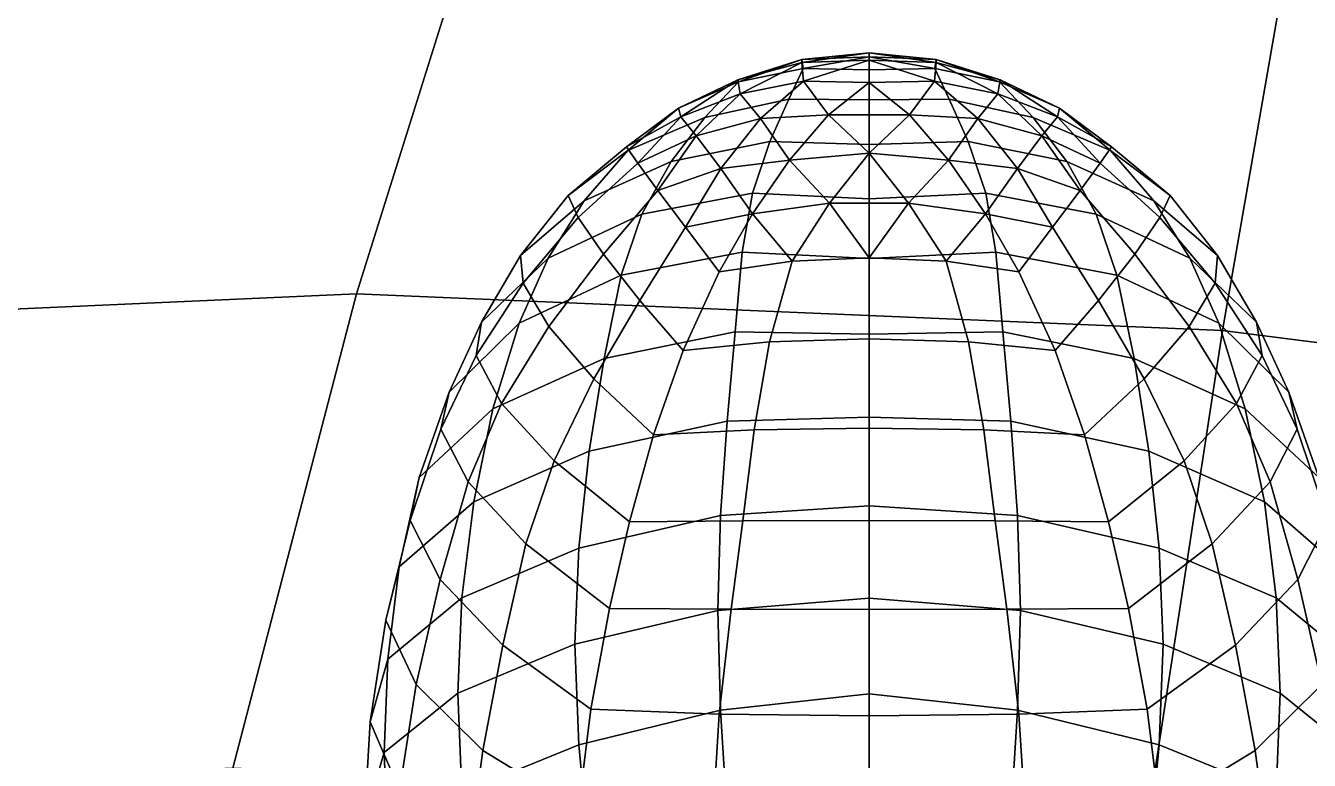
# Model space of a CAD drawing. Header units: metres. Extents: x -101 to 101, y 6 to 129.
# Drawn here: x -36.87 to -13.92, y 78.83 to 91.97 of the extents above; entities that cross this region are included whole.
import ezdxf

# ---------------------------------------------------------------- set-up
doc = ezdxf.new("R2010")
doc.units = ezdxf.units.M

msp = doc.modelspace()

# ---------------------------------------------------------------- linework, layer by layer
at = {"layer": 'layer1', "color": 1}
for points in [[(-28.46228, 95.12598, 68.71402), (-42.25992, 94.45861, 62.19445), (-45.64843, 86.51891, 67.53748), (-30.95358, 87.17583, 74.72855)], [(-42.25992, 94.45862, -62.19445), (-28.46228, 95.12598, -68.71402), (-30.95358, 87.17583, -74.72855), (-45.64843, 86.51891, -67.53748)], [(-14.09584, 94.45862, 73.8604), (-28.46228, 95.12598, 68.71402), (-30.95358, 87.17583, 74.72855), (-15.4779, 86.51891, 80.03452)], [(-28.46228, 95.12598, -68.71402), (-14.09584, 94.45861, -73.8604), (-15.47789, 86.51891, -80.03452), (-30.95358, 87.17583, -74.72855)], [(0, 92.4565, 77.28591), (-14.09584, 94.45862, 73.8604), (-15.4779, 86.51891, 80.03452), (0, 84.54813, 83.13286)], [(-14.09584, 94.45861, -73.8604), (0.00001, 92.4565, -77.28591), (0.00001, 84.54813, -83.13286), (-15.47789, 86.51891, -80.03452)], [(-22.99364, 91.31364, 85.3129), (-24.13772, 91.00716, 85.87846), (-22.99581, 91.37086, 86.62417)], [(-24.13772, 91.00716, 85.87846), (-24.12471, 90.96873, 87.21319), (-22.99581, 91.37086, 86.62417)], [(-24.09603, 90.75675, 84.57906), (-24.13772, 91.00716, 85.87846), (-22.99364, 91.31364, 85.3129)], [(-22.99581, 91.37086, 86.62417), (-24.12471, 90.96873, 87.21319), (-22.97061, 91.20454, 87.93468)], [(-22.96413, 90.9816, 84.06021), (-24.09603, 90.75675, 84.57906), (-22.99364, 91.31364, 85.3129)], [(-22.99364, 91.31364, 85.3129), (-22.99581, 91.37086, 86.62417), (-21.79355, 91.4901, 86.08259)], [(-21.79355, 91.4901, 86.08259), (-22.99581, 91.37086, 86.62417), (-21.79355, 91.41624, 87.36314)], [(-22.99581, 91.37086, 86.62417), (-22.97061, 91.20454, 87.93468), (-21.79355, 91.41624, 87.36314)], [(-21.79355, 91.35444, 84.82462), (-22.99364, 91.31364, 85.3129), (-21.79355, 91.4901, 86.08259)], [(-22.96413, 90.9816, 84.06021), (-22.99364, 91.31364, 85.3129), (-21.79355, 91.35444, 84.82462)], [(-21.79355, 91.41624, 87.36314), (-22.97061, 91.20454, 87.93468), (-21.79355, 91.18413, 88.60685)], [(-21.79355, 90.95797, 83.64858), (-22.96413, 90.9816, 84.06021), (-21.79355, 91.35444, 84.82462)], [(-21.79355, 91.35444, 84.82462), (-21.79355, 91.4901, 86.08259), (-20.59346, 91.31363, 85.3129)], [(-21.79355, 91.4901, 86.08259), (-20.5913, 91.37086, 86.62417), (-20.59346, 91.31363, 85.3129)], [(-21.79355, 91.4901, 86.08259), (-21.79355, 91.41624, 87.36314), (-20.5913, 91.37086, 86.62417)], [(-21.79355, 91.41624, 87.36314), (-20.6165, 91.20454, 87.93468), (-20.5913, 91.37086, 86.62417)], [(-21.79355, 91.41624, 87.36314), (-21.79355, 91.18413, 88.60685), (-20.6165, 91.20454, 87.93468)], [(-21.79355, 90.95797, 83.64858), (-21.79355, 91.35444, 84.82462), (-20.62298, 90.9816, 84.06021)], [(-21.79355, 91.35444, 84.82462), (-20.59346, 91.31363, 85.3129), (-20.62298, 90.9816, 84.06021)], [(-20.62298, 90.9816, 84.06021), (-20.59346, 91.31363, 85.3129), (-19.49108, 90.75675, 84.57906)], [(-20.5913, 91.37086, 86.62417), (-20.6165, 91.20454, 87.93468), (-19.46239, 90.96873, 87.21319)], [(-20.59346, 91.31363, 85.3129), (-20.5913, 91.37086, 86.62417), (-19.44939, 91.00716, 85.87846)], [(-20.59346, 91.31363, 85.3129), (-19.44939, 91.00716, 85.87846), (-19.49108, 90.75675, 84.57906)], [(-20.5913, 91.37086, 86.62417), (-19.46239, 90.96873, 87.21319), (-19.44939, 91.00716, 85.87846)], [(-22.97061, 91.20454, 87.93468), (-24.12471, 90.96873, 87.21319), (-24.72804, 90.33231, 88.44749), (-23.22723, 90.65569, 89.35973)], [(-21.79355, 91.18413, 88.60685), (-22.97061, 91.20454, 87.93468), (-23.22723, 90.65569, 89.35973), (-21.79355, 90.64845, 90.09241)], [(-20.6165, 91.20454, 87.93468), (-21.79355, 91.18413, 88.60685), (-21.79355, 90.64845, 90.09241), (-20.35988, 90.65569, 89.35973)], [(-19.46239, 90.96873, 87.21319), (-20.6165, 91.20454, 87.93468), (-20.35988, 90.65569, 89.35973), (-18.85906, 90.33229, 88.44749)], [(-24.12471, 90.96873, 87.21319), (-25.19639, 90.49563, 86.48123), (-26.10642, 89.73868, 87.47958), (-24.72804, 90.33231, 88.44749)], [(-25.15984, 90.34409, 85.16492), (-25.19639, 90.49563, 86.48123), (-24.13772, 91.00716, 85.87846)], [(-24.13772, 91.00716, 85.87846), (-25.19639, 90.49563, 86.48123), (-24.12471, 90.96873, 87.21319)], [(-24.09603, 90.75675, 84.57906), (-25.15984, 90.34409, 85.16492), (-24.13772, 91.00716, 85.87846)], [(-22.96413, 90.9816, 84.06021), (-23.73534, 90.31294, 83.2612), (-24.09603, 90.75675, 84.57906)], [(-22.51701, 90.37835, 82.82339), (-23.73534, 90.31294, 83.2612), (-22.96413, 90.9816, 84.06021)], [(-21.79355, 90.95797, 83.64858), (-22.51701, 90.37835, 82.82339), (-22.96413, 90.9816, 84.06021)], [(-21.79355, 90.95797, 83.64858), (-21.0701, 90.37835, 82.82339), (-22.51701, 90.37835, 82.82339)], [(-21.79355, 90.95797, 83.64858), (-20.62298, 90.9816, 84.06021), (-21.0701, 90.37835, 82.82339)], [(-20.62298, 90.9816, 84.06021), (-19.85176, 90.31293, 83.2612), (-21.0701, 90.37835, 82.82339)], [(-20.62298, 90.9816, 84.06021), (-19.49108, 90.75675, 84.57906), (-19.85176, 90.31293, 83.2612)], [(-19.49108, 90.75675, 84.57906), (-19.44939, 91.00716, 85.87846), (-18.42727, 90.34409, 85.16492)], [(-19.44939, 91.00716, 85.87846), (-19.46239, 90.96873, 87.21319), (-18.39071, 90.49563, 86.48123)], [(-18.39071, 90.49563, 86.48123), (-19.46239, 90.96873, 87.21319), (-18.85906, 90.33229, 88.44749), (-17.48069, 89.73868, 87.47958)], [(-19.44939, 91.00716, 85.87846), (-18.39071, 90.49563, 86.48123), (-18.42727, 90.34409, 85.16492)], [(-23.22723, 90.65569, 89.35973), (-24.72804, 90.33231, 88.44749), (-25.32937, 89.54305, 89.75329), (-23.56489, 89.90012, 90.75917)], [(-24.09603, 90.75675, 84.57906), (-24.88075, 90.00468, 83.82309), (-25.15984, 90.34409, 85.16492)], [(-23.73534, 90.31294, 83.2612), (-24.88075, 90.00468, 83.82309), (-24.09603, 90.75675, 84.57906)], [(-21.79355, 90.64845, 90.09241), (-23.22723, 90.65569, 89.35973), (-23.56489, 89.90012, 90.75917), (-21.79355, 89.84957, 91.47682)], [(-20.35988, 90.65569, 89.35973), (-21.79355, 90.64845, 90.09241), (-21.79355, 89.84957, 91.47682), (-20.02221, 89.90012, 90.75917)], [(-18.85906, 90.33229, 88.44749), (-20.35988, 90.65569, 89.35973), (-20.02221, 89.90012, 90.75917), (-18.25774, 89.54307, 89.75329)], [(-19.49108, 90.75675, 84.57906), (-18.70636, 90.00468, 83.82309), (-19.85176, 90.31293, 83.2612)], [(-19.49108, 90.75675, 84.57906), (-18.42727, 90.34409, 85.16492), (-18.70636, 90.00468, 83.82309)], [(-25.19639, 90.49563, 86.48123), (-26.12618, 89.80417, 85.7776), (-27.17272, 88.93517, 86.57973), (-26.10642, 89.73868, 87.47958)], [(-25.15984, 90.34409, 85.16492), (-26.12618, 89.80417, 85.7776), (-25.19639, 90.49563, 86.48123)], [(-18.42727, 90.34409, 85.16492), (-18.39071, 90.49563, 86.48123), (-17.46092, 89.80417, 85.7776)], [(-17.46092, 89.80417, 85.7776), (-18.39071, 90.49563, 86.48123), (-17.48069, 89.73868, 87.47958), (-16.41438, 88.93517, 86.57973)], [(-24.72804, 90.33231, 88.44749), (-26.10642, 89.73868, 87.47958), (-26.88331, 88.84322, 88.59219), (-25.32937, 89.54305, 89.75329)], [(-25.15984, 90.34409, 85.16492), (-25.92385, 89.51414, 84.46893), (-26.12618, 89.80417, 85.7776)], [(-24.88075, 90.00468, 83.82309), (-25.92385, 89.51414, 84.46893), (-25.15984, 90.34409, 85.16492)], [(-23.73534, 90.31294, 83.2612), (-24.44458, 89.41618, 82.61653), (-24.88075, 90.00468, 83.82309)], [(-23.21655, 89.57022, 82.14626), (-24.44458, 89.41618, 82.61653), (-23.73534, 90.31294, 83.2612)], [(-22.51701, 90.37835, 82.82339), (-23.21655, 89.57022, 82.14626), (-23.73534, 90.31294, 83.2612)], [(-22.51701, 90.37835, 82.82339), (-21.79355, 89.6945, 81.99319), (-23.21655, 89.57022, 82.14626)], [(-21.0701, 90.37835, 82.82339), (-21.79355, 89.6945, 81.99319), (-22.51701, 90.37835, 82.82339)], [(-21.0701, 90.37835, 82.82339), (-20.37055, 89.57022, 82.14626), (-21.79355, 89.6945, 81.99319)], [(-21.0701, 90.37835, 82.82339), (-19.85176, 90.31293, 83.2612), (-20.37055, 89.57022, 82.14626)], [(-19.85176, 90.31293, 83.2612), (-19.14253, 89.4162, 82.61653), (-20.37055, 89.57022, 82.14626)], [(-19.85176, 90.31293, 83.2612), (-18.70636, 90.00468, 83.82309), (-19.14253, 89.4162, 82.61653)], [(-17.48069, 89.73868, 87.47958), (-18.85906, 90.33229, 88.44749), (-18.25774, 89.54307, 89.75329), (-16.70379, 88.8432, 88.59219)], [(-18.42727, 90.34409, 85.16492), (-17.66325, 89.51414, 84.46893), (-18.70636, 90.00468, 83.82309)], [(-18.42727, 90.34409, 85.16492), (-17.46092, 89.80417, 85.7776), (-17.66325, 89.51414, 84.46893)], [(-24.88075, 90.00468, 83.82309), (-25.56544, 89.02491, 83.22782), (-25.92385, 89.51414, 84.46893)], [(-24.44458, 89.41618, 82.61653), (-25.56544, 89.02491, 83.22782), (-24.88075, 90.00468, 83.82309)], [(-18.70636, 90.00468, 83.82309), (-18.02166, 89.02491, 83.22781), (-19.14253, 89.4162, 82.61653)], [(-18.70636, 90.00468, 83.82309), (-17.66325, 89.51414, 84.46893), (-18.02166, 89.02491, 83.22781)], [(-26.10642, 89.73868, 87.47958), (-27.17272, 88.93517, 86.57973), (-28.02306, 87.86546, 87.40885), (-26.88331, 88.84322, 88.59219)], [(-26.12618, 89.80417, 85.7776), (-25.92385, 89.51414, 84.46893), (-26.99247, 88.54324, 85.02859), (-27.17272, 88.93517, 86.57973)], [(-23.56489, 89.90012, 90.75917), (-25.32937, 89.54305, 89.75329), (-25.85294, 88.60177, 91.01417), (-23.87826, 88.97551, 92.07882)], [(-21.79355, 89.84957, 91.47682), (-23.56489, 89.90012, 90.75917), (-23.87826, 88.97551, 92.07882), (-21.79355, 88.87392, 92.76555)], [(-20.02221, 89.90012, 90.75917), (-21.79355, 89.84957, 91.47682), (-21.79355, 88.87392, 92.76555), (-19.70884, 88.97551, 92.0788)], [(-18.25774, 89.54307, 89.75329), (-20.02221, 89.90012, 90.75917), (-19.70884, 88.97551, 92.0788), (-17.73417, 88.60177, 91.01417)], [(-17.66325, 89.51414, 84.46893), (-17.46092, 89.80417, 85.7776), (-16.41438, 88.93517, 86.57973), (-16.59463, 88.54324, 85.02859)], [(-16.41438, 88.93517, 86.57973), (-17.48069, 89.73868, 87.47958), (-16.70379, 88.8432, 88.59219), (-15.56405, 87.86546, 87.40885)], [(-25.32937, 89.54305, 89.75329), (-26.88331, 88.84322, 88.59219), (-27.52901, 87.81276, 89.69481), (-25.85294, 88.60177, 91.01417)], [(-25.92385, 89.51414, 84.46893), (-25.56544, 89.02491, 83.22782), (-26.54166, 87.88538, 83.43067), (-26.99247, 88.54324, 85.02859)], [(-23.21655, 89.57022, 82.14626), (-23.87403, 88.60931, 81.60812), (-24.44458, 89.41618, 82.61653)], [(-23.21655, 89.57022, 82.14626), (-22.4993, 88.79662, 81.34625), (-23.87403, 88.60931, 81.60812)], [(-21.79355, 89.6945, 81.99319), (-22.4993, 88.79662, 81.34625), (-23.21655, 89.57022, 82.14626)], [(-21.79355, 89.6945, 81.99319), (-21.08781, 88.7966, 81.34625), (-22.4993, 88.79662, 81.34625)], [(-20.37055, 89.57022, 82.14626), (-21.08781, 88.7966, 81.34625), (-21.79355, 89.6945, 81.99319)], [(-20.37055, 89.57022, 82.14626), (-19.71308, 88.60931, 81.60812), (-21.08781, 88.7966, 81.34625)], [(-20.37055, 89.57022, 82.14626), (-19.14253, 89.4162, 82.61653), (-19.71308, 88.60931, 81.60812)], [(-16.70379, 88.8432, 88.59219), (-18.25774, 89.54307, 89.75329), (-17.73417, 88.60177, 91.01417), (-16.0581, 87.81274, 89.6948)], [(-18.02166, 89.02491, 83.22781), (-17.66325, 89.51414, 84.46893), (-16.59463, 88.54324, 85.02859), (-17.04544, 87.88538, 83.43067)], [(-24.44458, 89.41618, 82.61653), (-25.07368, 88.36713, 82.11716), (-25.56544, 89.02491, 83.22782)], [(-23.87403, 88.60931, 81.60812), (-25.07368, 88.36713, 82.11716), (-24.44458, 89.41618, 82.61653)], [(-19.14253, 89.4162, 82.61653), (-18.51342, 88.36713, 82.11716), (-19.71308, 88.60931, 81.60812)], [(-19.14253, 89.4162, 82.61653), (-18.02166, 89.02491, 83.22781), (-18.51342, 88.36713, 82.11716)], [(-25.56544, 89.02491, 83.22782), (-25.07368, 88.36713, 82.11716), (-25.89272, 87.05947, 81.98643), (-26.54166, 87.88538, 83.43067)], [(-18.51342, 88.36713, 82.11716), (-18.02166, 89.02491, 83.22781), (-17.04544, 87.88538, 83.43067), (-17.69438, 87.05946, 81.98641)], [(-26.88331, 88.84322, 88.59219), (-28.02306, 87.86546, 87.40885), (-28.71788, 86.66851, 88.24387), (-27.52901, 87.81276, 89.69481)], [(-27.17272, 88.93517, 86.57973), (-26.99247, 88.54324, 85.02859), (-27.97805, 87.36618, 85.5639), (-28.02306, 87.86546, 87.40885)], [(-23.87826, 88.97551, 92.07882), (-25.85294, 88.60177, 91.01417), (-26.22301, 87.50925, 92.11377), (-24.06198, 87.91949, 93.26436)], [(-21.79355, 88.87392, 92.76555), (-23.87826, 88.97551, 92.07882), (-24.06198, 87.91949, 93.26436), (-21.79355, 87.80785, 93.96404)], [(-22.4993, 88.79662, 81.34625), (-23.16917, 87.76054, 80.8735), (-23.87403, 88.60931, 81.60812)], [(-22.4993, 88.79662, 81.34625), (-21.79355, 87.82352, 80.76471), (-23.16917, 87.76054, 80.8735)], [(-21.08781, 88.7966, 81.34625), (-21.79355, 87.82352, 80.76471), (-22.4993, 88.79662, 81.34625)], [(-19.70884, 88.97551, 92.0788), (-21.79355, 88.87392, 92.76555), (-21.79355, 87.80785, 93.96404), (-19.52512, 87.91949, 93.26436)], [(-21.08781, 88.7966, 81.34625), (-20.41794, 87.76054, 80.8735), (-21.79355, 87.82352, 80.76471)], [(-19.71308, 88.60931, 81.60812), (-20.41794, 87.76054, 80.8735), (-21.08781, 88.7966, 81.34625)], [(-17.73417, 88.60177, 91.01417), (-19.70884, 88.97551, 92.0788), (-19.52512, 87.91949, 93.26436), (-17.36409, 87.50925, 92.11377)], [(-15.56405, 87.86546, 87.40885), (-16.70379, 88.8432, 88.59219), (-16.0581, 87.81274, 89.6948), (-14.86922, 86.66851, 88.24387)], [(-16.59463, 88.54324, 85.02859), (-16.41438, 88.93517, 86.57973), (-15.56405, 87.86546, 87.40885), (-15.60905, 87.36618, 85.56389)], [(-25.85294, 88.60177, 91.01417), (-27.52901, 87.81276, 89.69481), (-28.04539, 86.65077, 90.66314), (-26.22301, 87.50925, 92.11377)], [(-23.87403, 88.60931, 81.60812), (-24.47126, 87.5714, 81.19975), (-25.07368, 88.36713, 82.11716)], [(-23.87403, 88.60931, 81.60812), (-23.16917, 87.76054, 80.8735), (-24.47126, 87.5714, 81.19975)], [(-19.71308, 88.60931, 81.60812), (-19.11584, 87.5714, 81.19975), (-20.41794, 87.76054, 80.8735)], [(-19.71308, 88.60931, 81.60812), (-18.51342, 88.36713, 82.11716), (-19.11584, 87.5714, 81.19975)], [(-16.0581, 87.81274, 89.6948), (-17.73417, 88.60177, 91.01417), (-17.36409, 87.50925, 92.11377), (-15.54171, 86.65077, 90.66314)], [(-26.99247, 88.54324, 85.02859), (-26.54166, 87.88538, 83.43067), (-27.51463, 86.59476, 83.70846), (-27.97805, 87.36618, 85.5639)], [(-25.07368, 88.36713, 82.11716), (-24.47126, 87.5714, 81.19975), (-25.11805, 86.16307, 80.89614), (-25.89272, 87.05947, 81.98643)], [(-19.11584, 87.5714, 81.19975), (-18.51342, 88.36713, 82.11716), (-17.69438, 87.05946, 81.98641), (-18.46905, 86.16307, 80.89614)], [(-17.04544, 87.88538, 83.43067), (-16.59463, 88.54324, 85.02859), (-15.60905, 87.36618, 85.56389), (-16.07249, 86.59476, 83.70846)], [(-26.54166, 87.88538, 83.43067), (-25.89272, 87.05947, 81.98643), (-26.71053, 85.6561, 82.05769), (-27.51463, 86.59476, 83.70846)], [(-24.06198, 87.91949, 93.26436), (-26.22301, 87.50925, 92.11377), (-26.52993, 86.01919, 93.3105), (-24.18567, 86.49789, 94.55319)], [(-21.79355, 87.80785, 93.96404), (-24.06198, 87.91949, 93.26436), (-24.18567, 86.49789, 94.55319), (-21.79355, 86.45602, 95.25085)], [(-19.52512, 87.91949, 93.26436), (-21.79355, 87.80785, 93.96404), (-21.79355, 86.45602, 95.25085), (-19.40144, 86.4979, 94.55319)], [(-17.36409, 87.50925, 92.11377), (-19.52512, 87.91949, 93.26436), (-19.40144, 86.4979, 94.55319), (-17.05717, 86.01919, 93.3105)], [(-17.69438, 87.05946, 81.98641), (-17.04544, 87.88538, 83.43067), (-16.07249, 86.59476, 83.70846), (-16.87658, 85.65608, 82.05769)], [(-27.52901, 87.81276, 89.69481), (-28.71788, 86.66851, 88.24387), (-29.29788, 85.4177, 89.06358), (-28.04539, 86.65077, 90.66314)], [(-28.02306, 87.86546, 87.40885), (-27.97805, 87.36618, 85.5639), (-28.81742, 86.07445, 86.13077), (-28.71788, 86.66851, 88.24387)], [(-24.47126, 87.5714, 81.19975), (-23.16917, 87.76054, 80.8735), (-23.57299, 86.32063, 80.47163), (-25.11805, 86.16307, 80.89614)], [(-23.16917, 87.76054, 80.8735), (-21.79355, 87.82352, 80.76471), (-21.79356, 86.37314, 80.33012), (-23.57299, 86.32063, 80.47163)], [(-21.79355, 87.82352, 80.76471), (-20.41794, 87.76054, 80.8735), (-20.01411, 86.32063, 80.47163), (-21.79356, 86.37314, 80.33012)], [(-20.41794, 87.76054, 80.8735), (-19.11584, 87.5714, 81.19975), (-18.46905, 86.16307, 80.89614), (-20.01411, 86.32063, 80.47163)], [(-14.86922, 86.66851, 88.24387), (-16.0581, 87.81274, 89.6948), (-15.54171, 86.65077, 90.66314), (-14.28922, 85.4177, 89.06358)], [(-15.60905, 87.36618, 85.56389), (-15.56405, 87.86546, 87.40885), (-14.86922, 86.66851, 88.24387), (-14.76969, 86.07445, 86.13077)], [(-26.22301, 87.50925, 92.11377), (-28.04539, 86.65077, 90.66314), (-28.51619, 85.11865, 91.72527), (-26.52993, 86.01919, 93.3105)], [(-15.54171, 86.65077, 90.66314), (-17.36409, 87.50925, 92.11377), (-17.05717, 86.01919, 93.3105), (-15.07092, 85.11867, 91.72528)], [(-27.97805, 87.36618, 85.5639), (-27.51463, 86.59476, 83.70846), (-28.36176, 85.21692, 84.07422), (-28.81742, 86.07445, 86.13077)], [(-16.07249, 86.59476, 83.70846), (-15.60905, 87.36618, 85.56389), (-14.76969, 86.07445, 86.13077), (-15.22534, 85.21692, 84.07421)], [(-30.95358, 87.17583, 74.72855), (-45.64843, 86.51891, 67.53748), (-48.56454, 78.04726, 72.28439), (-33.16495, 78.69375, 80.06726)], [(-45.64843, 86.51891, -67.53748), (-30.95358, 87.17583, -74.72855), (-33.16495, 78.69375, -80.06726), (-48.56454, 78.04726, -72.2844)], [(-15.4779, 86.51891, 80.03452), (-30.95358, 87.17583, 74.72855), (-33.16495, 78.69375, 80.06726), (-16.77247, 78.04726, 85.45311)], [(-30.95358, 87.17583, -74.72855), (-15.47789, 86.51891, -80.03452), (-16.77246, 78.04727, -85.4531), (-33.16495, 78.69375, -80.06726)], [(-25.89272, 87.05947, 81.98643), (-25.11805, 86.16307, 80.89614), (-25.64359, 84.65517, 80.82683), (-26.71053, 85.6561, 82.05769)], [(-18.46905, 86.16307, 80.89614), (-17.69438, 87.05946, 81.98641), (-16.87658, 85.65608, 82.05769), (-17.94351, 84.65517, 80.82683)], [(-28.04539, 86.65077, 90.66314), (-29.29788, 85.4177, 89.06358), (-29.83429, 83.89511, 90.00013), (-28.51619, 85.11865, 91.72527)], [(-28.71788, 86.66851, 88.24387), (-28.81742, 86.07445, 86.13077), (-29.44735, 84.75929, 86.78503), (-29.29788, 85.4177, 89.06358)], [(-27.51463, 86.59476, 83.70846), (-26.71053, 85.6561, 82.05769), (-27.42295, 84.19307, 82.27341), (-28.36176, 85.21692, 84.07422)], [(-24.18567, 86.49789, 94.55319), (-26.52993, 86.01919, 93.3105), (-26.79494, 84.36073, 94.5252), (-24.32959, 84.90031, 95.78627)], [(-21.79355, 86.45602, 95.25085), (-24.18567, 86.49789, 94.55319), (-24.32959, 84.90031, 95.78627), (-21.79355, 84.97113, 96.39582)], [(-19.40144, 86.4979, 94.55319), (-21.79355, 86.45602, 95.25085), (-21.79355, 84.97113, 96.39582), (-19.25752, 84.9003, 95.78627)], [(-17.05717, 86.01919, 93.3105), (-19.40144, 86.4979, 94.55319), (-19.25752, 84.9003, 95.78627), (-16.79216, 84.36073, 94.5252)], [(-16.87658, 85.65608, 82.05769), (-16.07249, 86.59476, 83.70846), (-15.22534, 85.21692, 84.07421), (-16.16414, 84.19307, 82.27341)], [(0, 84.54813, 83.13286), (-15.4779, 86.51891, 80.03452), (-16.77247, 78.04726, 85.45311), (0, 76.10783, 88.18804)], [(-15.47789, 86.51891, -80.03452), (0.00001, 84.54813, -83.13286), (0.00001, 76.10783, -88.18804), (-16.77246, 78.04727, -85.4531)], [(-14.28922, 85.4177, 89.06358), (-15.54171, 86.65077, 90.66314), (-15.07092, 85.11867, 91.72528), (-13.75282, 83.89511, 90.00013)], [(-14.76969, 86.07445, 86.13077), (-14.86922, 86.66851, 88.24387), (-14.28922, 85.4177, 89.06358), (-14.13975, 84.75928, 86.78503)], [(-25.11805, 86.16307, 80.89614), (-23.57299, 86.32063, 80.47163), (-23.84445, 84.74325, 80.18608), (-25.64359, 84.65517, 80.82683)], [(-23.57299, 86.32063, 80.47163), (-21.79356, 86.37314, 80.33012), (-21.79355, 84.77264, 79.97252), (-23.84445, 84.74325, 80.18608)], [(-21.79356, 86.37314, 80.33012), (-20.01411, 86.32063, 80.47163), (-19.74265, 84.74325, 80.18608), (-21.79355, 84.77264, 79.97252)], [(-20.01411, 86.32063, 80.47163), (-18.46905, 86.16307, 80.89614), (-17.94351, 84.65517, 80.82683), (-19.74265, 84.74325, 80.18608)], [(-28.81742, 86.07445, 86.13077), (-28.36176, 85.21692, 84.07422), (-28.96055, 83.81581, 84.5411), (-29.44735, 84.75929, 86.78503)], [(-15.22534, 85.21692, 84.07421), (-14.76969, 86.07445, 86.13077), (-14.13975, 84.75928, 86.78503), (-14.62655, 83.81581, 84.5411)], [(-26.52993, 86.01919, 93.3105), (-28.51619, 85.11865, 91.72527), (-28.8597, 83.45747, 92.82806), (-26.79494, 84.36073, 94.5252)], [(-15.07092, 85.11867, 91.72528), (-17.05717, 86.01919, 93.3105), (-16.79216, 84.36073, 94.5252), (-14.72741, 83.45747, 92.82806)], [(-26.71053, 85.6561, 82.05769), (-25.64359, 84.65517, 80.82683), (-26.07302, 83.10014, 80.92764), (-27.42295, 84.19307, 82.27341)], [(-17.94351, 84.65517, 80.82683), (-16.87658, 85.65608, 82.05769), (-16.16414, 84.19307, 82.27341), (-17.51408, 83.10014, 80.92764)], [(-29.29788, 85.4177, 89.06358), (-29.44735, 84.75929, 86.78503), (-29.99459, 83.12403, 87.63569), (-29.83429, 83.89511, 90.00013)], [(-14.13975, 84.75928, 86.78503), (-14.28922, 85.4177, 89.06358), (-13.75282, 83.89511, 90.00013), (-13.59251, 83.12403, 87.6357)], [(-28.51619, 85.11865, 91.72527), (-29.83429, 83.89511, 90.00013), (-30.19391, 82.29565, 90.91025), (-28.8597, 83.45747, 92.82806)], [(-28.36176, 85.21692, 84.07422), (-27.42295, 84.19307, 82.27341), (-27.92583, 82.70647, 82.57618), (-28.96055, 83.81581, 84.5411)], [(-16.16414, 84.19307, 82.27341), (-15.22534, 85.21692, 84.07421), (-14.62655, 83.81581, 84.5411), (-15.66128, 82.70647, 82.57618)], [(-13.75282, 83.89511, 90.00013), (-15.07092, 85.11867, 91.72528), (-14.72741, 83.45747, 92.82806), (-13.3932, 82.29565, 90.91025)], [(-24.32959, 84.90031, 95.78627), (-26.79494, 84.36073, 94.5252), (-26.98105, 82.6272, 95.65572), (-24.44883, 83.21033, 96.89974)], [(-21.79355, 84.97113, 96.39582), (-24.32959, 84.90031, 95.78627), (-24.44883, 83.21033, 96.89974), (-21.79355, 83.38601, 97.40503)], [(-19.25752, 84.9003, 95.78627), (-21.79355, 84.97113, 96.39582), (-21.79355, 83.38601, 97.40503), (-19.13827, 83.21034, 96.89974)], [(-16.79216, 84.36073, 94.5252), (-19.25752, 84.9003, 95.78627), (-19.13827, 83.21034, 96.89974), (-16.60605, 82.6272, 95.65573)], [(-29.44735, 84.75929, 86.78503), (-28.96055, 83.81581, 84.5411), (-29.45717, 82.06985, 85.21314), (-29.99459, 83.12403, 87.63569)], [(-25.64359, 84.65517, 80.82683), (-23.84445, 84.74325, 80.18608), (-24.04984, 83.11876, 80.07076), (-26.07302, 83.10014, 80.92764)], [(-23.84445, 84.74325, 80.18608), (-21.79355, 84.77264, 79.97252), (-21.79355, 83.12494, 79.78511), (-24.04984, 83.11876, 80.07076)], [(-21.79355, 84.77264, 79.97252), (-19.74265, 84.74325, 80.18608), (-19.53727, 83.11876, 80.07075), (-21.79355, 83.12494, 79.78511)], [(-19.74265, 84.74325, 80.18608), (-17.94351, 84.65517, 80.82683), (-17.51408, 83.10014, 80.92764), (-19.53727, 83.11876, 80.07075)], [(-14.62655, 83.81581, 84.5411), (-14.13975, 84.75928, 86.78503), (-13.59251, 83.12403, 87.6357), (-14.12994, 82.06985, 85.21316)], [(-26.79494, 84.36073, 94.5252), (-28.8597, 83.45747, 92.82806), (-29.07008, 81.73852, 93.88201), (-26.98105, 82.6272, 95.65572)], [(-14.72741, 83.45747, 92.82806), (-16.79216, 84.36073, 94.5252), (-16.60605, 82.6272, 95.65573), (-14.51703, 81.73852, 93.88203)], [(-27.42295, 84.19307, 82.27341), (-26.07302, 83.10014, 80.92764), (-26.43149, 81.55045, 81.13456), (-27.92583, 82.70647, 82.57618)], [(-17.51408, 83.10014, 80.92764), (-16.16414, 84.19307, 82.27341), (-15.66128, 82.70647, 82.57618), (-17.15561, 81.55045, 81.13456)], [(-29.83429, 83.89511, 90.00013), (-29.99459, 83.12403, 87.63569), (-30.42705, 81.34284, 88.49245), (-30.19391, 82.29565, 90.91025)], [(-28.96055, 83.81581, 84.5411), (-27.92583, 82.70647, 82.57618), (-28.34048, 80.89237, 83.06013), (-29.45717, 82.06985, 85.21314)], [(-15.66128, 82.70647, 82.57618), (-14.62655, 83.81581, 84.5411), (-14.12994, 82.06985, 85.21316), (-15.24663, 80.89237, 83.06013)], [(-28.8597, 83.45747, 92.82806), (-30.19391, 82.29565, 90.91025), (-30.39575, 80.64626, 91.78765), (-29.07008, 81.73852, 93.88201)], [(-21.79355, 83.38601, 97.40503), (-24.44883, 83.21033, 96.89974), (-24.49856, 81.5118, 97.8297), (-21.79355, 81.7337, 98.28468)], [(-19.13827, 83.21034, 96.89974), (-21.79355, 83.38601, 97.40503), (-21.79355, 81.7337, 98.28468), (-19.08854, 81.5118, 97.8297)], [(-13.3932, 82.29565, 90.91025), (-14.72741, 83.45747, 92.82806), (-14.51703, 81.73852, 93.88203), (-13.19135, 80.64628, 91.78767)], [(-29.99459, 83.12403, 87.63569), (-29.45717, 82.06985, 85.21314), (-29.88596, 80.19041, 85.97478), (-30.42705, 81.34284, 88.49245)], [(-24.44883, 83.21033, 96.89974), (-26.98105, 82.6272, 95.65572), (-27.05131, 80.91199, 96.59987), (-24.49856, 81.5118, 97.8297)], [(-26.07302, 83.10014, 80.92764), (-24.04984, 83.11876, 80.07076), (-24.25543, 81.53748, 80.17938), (-26.43149, 81.55045, 81.13456)], [(-24.04984, 83.11876, 80.07076), (-21.79355, 83.12494, 79.78511), (-21.79355, 81.53316, 79.86098), (-24.25543, 81.53748, 80.17938)], [(-21.79355, 83.12494, 79.78511), (-19.53727, 83.11876, 80.07075), (-19.33167, 81.53748, 80.17938), (-21.79355, 81.53316, 79.86098)], [(-19.53727, 83.11876, 80.07075), (-17.51408, 83.10014, 80.92764), (-17.15561, 81.55045, 81.13456), (-19.33167, 81.53748, 80.17938)], [(-16.60605, 82.6272, 95.65573), (-19.13827, 83.21034, 96.89974), (-19.08854, 81.5118, 97.8297), (-16.5358, 80.91197, 96.59987)], [(-14.12994, 82.06985, 85.21316), (-13.59251, 83.12403, 87.6357), (-13.16006, 81.34284, 88.49244), (-13.70115, 80.19041, 85.9748)], [(-26.98105, 82.6272, 95.65572), (-29.07008, 81.73852, 93.88201), (-29.14149, 80.03307, 94.79779), (-27.05131, 80.91199, 96.59987)], [(-27.92583, 82.70647, 82.57618), (-26.43149, 81.55045, 81.13456), (-26.763, 79.75142, 81.50436), (-28.34048, 80.89237, 83.06013)], [(-17.15561, 81.55045, 81.13456), (-15.66128, 82.70647, 82.57618), (-15.24663, 80.89237, 83.06013), (-16.8241, 79.75142, 81.50436)], [(-14.51703, 81.73852, 93.88203), (-16.60605, 82.6272, 95.65573), (-16.5358, 80.91197, 96.59987), (-14.44562, 80.03307, 94.79781)], [(-30.19391, 82.29565, 90.91025), (-30.42705, 81.34284, 88.49245), (-30.71112, 79.52444, 89.34252), (-30.39575, 80.64626, 91.78765)], [(-29.45717, 82.06985, 85.21314), (-28.34048, 80.89237, 83.06013), (-28.69669, 79.00831, 83.70596), (-29.88596, 80.19041, 85.97478)], [(-15.24663, 80.89237, 83.06013), (-14.12994, 82.06985, 85.21316), (-13.70115, 80.19041, 85.9748), (-14.89042, 79.00831, 83.70596)], [(-29.07008, 81.73852, 93.88201), (-30.39575, 80.64626, 91.78765), (-30.45881, 78.9739, 92.62613), (-29.14149, 80.03307, 94.79779)], [(-21.79355, 81.7337, 98.28468), (-24.49856, 81.5118, 97.8297), (-24.44884, 79.73329, 98.59564), (-21.79355, 80.02329, 99.04516)], [(-19.08854, 81.5118, 97.8297), (-21.79355, 81.7337, 98.28468), (-21.79355, 80.02329, 99.04516), (-19.13827, 79.73329, 98.59564)], [(-13.19135, 80.64628, 91.78767), (-14.51703, 81.73852, 93.88203), (-14.44562, 80.03307, 94.79781), (-13.12829, 78.97391, 92.62615)], [(-24.49856, 81.5118, 97.8297), (-27.05131, 80.91199, 96.59987), (-26.98105, 79.11202, 97.37018), (-24.44884, 79.73329, 98.59564)], [(-26.43149, 81.55045, 81.13456), (-24.25543, 81.53748, 80.17938), (-24.46996, 79.65963, 80.53264), (-26.763, 79.75142, 81.50436)], [(-24.25543, 81.53748, 80.17938), (-21.79355, 81.53316, 79.86098), (-21.79355, 79.629, 80.20876), (-24.46996, 79.65963, 80.53264)], [(-21.79355, 81.53316, 79.86098), (-19.33167, 81.53748, 80.17938), (-19.11714, 79.65963, 80.53264), (-21.79355, 79.629, 80.20876)], [(-19.33167, 81.53748, 80.17938), (-17.15561, 81.55045, 81.13456), (-16.8241, 79.75142, 81.50436), (-19.11714, 79.65963, 80.53264)], [(-16.5358, 80.91197, 96.59987), (-19.08854, 81.5118, 97.8297), (-19.13827, 79.73329, 98.59564), (-16.60605, 79.11202, 97.37018)], [(-30.42705, 81.34284, 88.49245), (-29.88596, 80.19041, 85.97478), (-30.1871, 78.30171, 86.78713), (-30.71112, 79.52444, 89.34252)], [(-27.05131, 80.91199, 96.59987), (-29.14149, 80.03307, 94.79779), (-29.07008, 78.26147, 95.57789), (-26.98105, 79.11202, 97.37018)], [(-28.34048, 80.89237, 83.06013), (-26.763, 79.75142, 81.50436), (-26.98526, 77.96665, 82.03447), (-28.69669, 79.00831, 83.70596)], [(-16.8241, 79.75142, 81.50436), (-15.24663, 80.89237, 83.06013), (-14.89042, 79.00831, 83.70596), (-16.60185, 77.96665, 82.03447)], [(-14.44562, 80.03307, 94.79781), (-16.5358, 80.91197, 96.59987), (-16.60605, 79.11202, 97.37018), (-14.51703, 78.26147, 95.57792)], [(-30.39575, 80.64626, 91.78765), (-30.71112, 79.52444, 89.34252), (-30.81327, 77.77757, 90.1733), (-30.45881, 78.9739, 92.62613)], [(-29.88596, 80.19041, 85.97478), (-28.69669, 79.00831, 83.70596), (-28.94596, 77.14297, 84.45975), (-30.1871, 78.30171, 86.78713)], [(-14.89042, 79.00831, 83.70596), (-13.70115, 80.19041, 85.9748), (-13.4, 78.30171, 86.78713), (-14.64113, 77.14297, 84.45975)], [(-29.14149, 80.03307, 94.79779), (-30.45881, 78.9739, 92.62613), (-30.39575, 77.28354, 93.42778), (-29.07008, 78.26147, 95.57789)], [(-21.79355, 80.02329, 99.04516), (-24.44884, 79.73329, 98.59564), (-24.32959, 77.81544, 99.2418), (-21.79355, 78.25212, 99.67288)], [(-19.13827, 79.73329, 98.59564), (-21.79355, 80.02329, 99.04516), (-21.79355, 78.25212, 99.67288), (-19.25752, 77.81544, 99.2418)], [(-13.12829, 78.97391, 92.62615), (-14.44562, 80.03307, 94.79781), (-14.51703, 78.26147, 95.57792), (-13.19135, 77.28354, 93.4278)], [(-26.763, 79.75142, 81.50436), (-24.46996, 79.65963, 80.53264), (-24.59332, 77.70142, 81.02641), (-26.98526, 77.96665, 82.03447)], [(-24.44884, 79.73329, 98.59564), (-26.98105, 79.11202, 97.37018), (-26.79494, 77.1539, 98.04024), (-24.32959, 77.81544, 99.2418)], [(-24.46996, 79.65963, 80.53264), (-21.79355, 79.629, 80.20876), (-21.79355, 77.61301, 80.69037), (-24.59332, 77.70142, 81.02641)], [(-21.79355, 79.629, 80.20876), (-19.11714, 79.65963, 80.53264), (-18.99379, 77.70142, 81.02641), (-21.79355, 77.61301, 80.69037)], [(-16.60605, 79.11202, 97.37018), (-19.13827, 79.73329, 98.59564), (-19.25752, 77.81544, 99.2418), (-16.79216, 77.1539, 98.04024)], [(-19.11714, 79.65963, 80.53264), (-16.8241, 79.75142, 81.50436), (-16.60185, 77.96665, 82.03447), (-18.99379, 77.70142, 81.02641)], [(-30.71112, 79.52444, 89.34252), (-30.1871, 78.30171, 86.78713), (-30.30078, 76.52792, 87.61116), (-30.81327, 77.77757, 90.1733)], [(-30.45881, 78.9739, 92.62613), (-30.81327, 77.77757, 90.1733), (-30.71112, 76.04737, 91.03839), (-30.39575, 77.28354, 93.42778)], [(-26.98105, 79.11202, 97.37018), (-29.07008, 78.26147, 95.57789), (-28.8597, 76.37262, 96.28357), (-26.79494, 77.1539, 98.04024)], [(-28.69669, 79.00831, 83.70596), (-26.98526, 77.96665, 82.03447), (-27.11, 76.21323, 82.69861), (-28.94596, 77.14297, 84.45975)], [(-14.51703, 78.26147, 95.57792), (-16.60605, 79.11202, 97.37018), (-16.79216, 77.1539, 98.04024), (-14.72741, 76.37261, 96.28357)], [(-16.60185, 77.96665, 82.03447), (-14.89042, 79.00831, 83.70596), (-14.64113, 77.14297, 84.45975), (-16.47711, 76.21323, 82.69861)]]:
    msp.add_3dface(points, dxfattribs=at)

doc.saveas('drawing.dxf')
